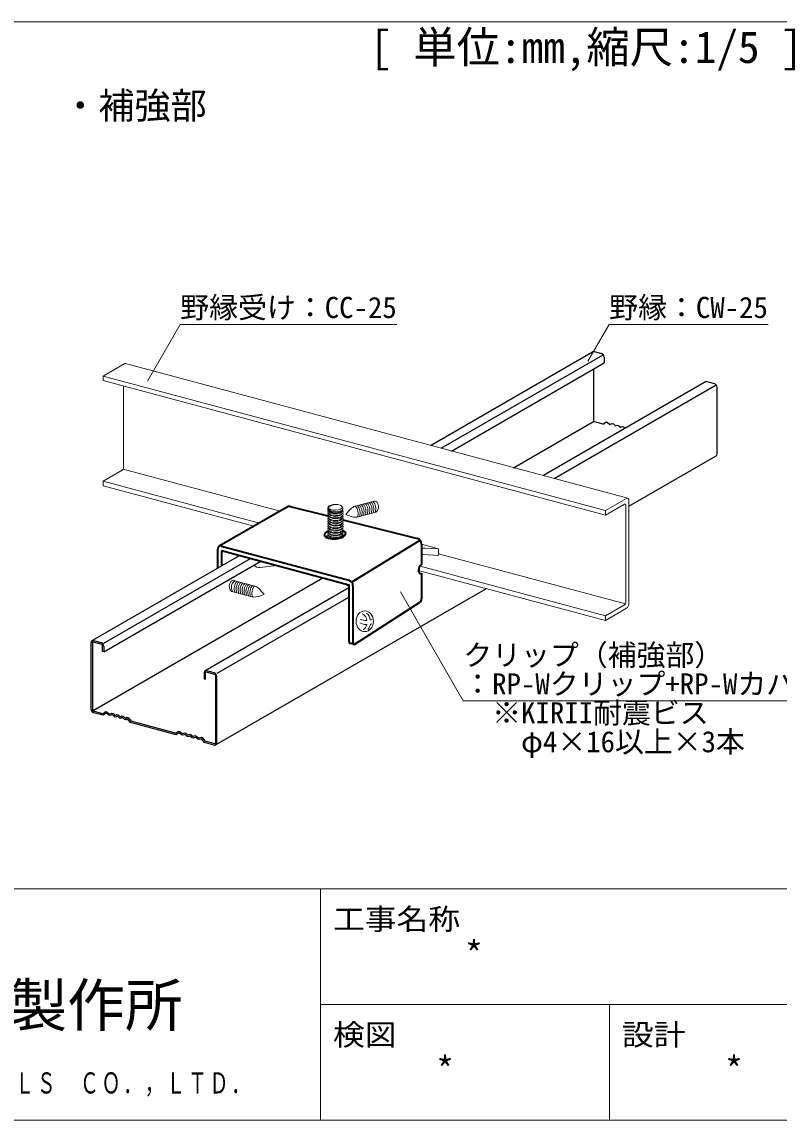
# Model space of a CAD drawing. Units: millimetres on the paper, enlarged 30 times, with parts at other scales. Extents: x -5790 to 5910, y -4184 to 4114.
# Drawn here: x 415 to 1987, y -4136 to -1856 of the extents above; entities that cross this region are included whole.
import ezdxf
from ezdxf.enums import TextEntityAlignment as Align

# ---------------------------------------------------------------- set-up
doc = ezdxf.new("R2010")
doc.units = ezdxf.units.MM
doc.header["$LTSCALE"] = 30
for name, color, linetype, lineweight in [('1-2_野縁受け', 3, 'Continuous', 18), ('1-3_野縁', 2, 'Continuous', 25), ('1-6_文字', 7, 'Continuous', 18), ('1-7_金具', 6, 'Continuous', 35), ('1-A_クリップ', 7, 'Continuous', 18), ('1-B_ビス', 3, 'Continuous', 18), ('F-2', 3, 'Continuous', 18), ('F-6_文字', 7, 'Continuous', 18)]:
    doc.layers.add(name, color=color, linetype=linetype, lineweight=lineweight)
doc.styles.add('ＭＳ ゴシック', font='')
doc.styles.get('ＭＳ ゴシック').set_extended_font_data('MS Gothic')

msp = doc.modelspace()

# ---------------------------------------------------------------- linework, layer by layer
at = {"layer": '1-2_野縁受け'}
for p, q in [((583.3, -2591.26), (627.07, -2565.99)), ((583.3, -2591.26), (627.07, -2565.99)), ((629.48, -2565.55), (1672.68, -2845.07)), ((1626.5, -2870.79), (583.3, -2591.26)), ((583.3, -2600.86), (583.3, -2591.26)), ((1626.5, -2880.39), (583.3, -2600.86)), ((625.45, -2612.16), (625.45, -2781.73)), ((583.3, -2809.66), (623.02, -2786.73)), ((950.7, -2871.98), (624.76, -2784.64)), ((583.3, -2819.26), (583.3, -2809.66)), ((907.96, -2896.65), (583.3, -2809.66)), ((896.6, -2903.21), (583.3, -2819.26)), ((1670.27, -2845.51), (1626.5, -2870.79)), ((1675.14, -3063.51), (1675.14, -2849.91)), ((1626.5, -2880.39), (1666.22, -2857.45)), ((1626.5, -2870.79), (1626.5, -2880.39)), ((1668.65, -2859.65), (1668.65, -3061.25)), ((1667.96, -3064.17), (1280.01, -2960.22)), ((1626.5, -3089.19), (1241.46, -2986.02)), ((1626.5, -3098.79), (1238.43, -2994.8)), ((1626.5, -3089.19), (1666.22, -3066.25)), ((1626.5, -3098.79), (1670.27, -3073.51)), ((1626.5, -3098.79), (1626.5, -3089.19))]:
    msp.add_line(p, q, dxfattribs=at)
for centre, major_axis, start_param, end_param in [((627.07, -2573.19), (-2.55, -7.6), 3.1755245, 3.6943472), ((627.07, -2573.19), (-2.55, -7.6), 3.1755245, 3.6943472), ((623.02, -2783.13), (-1.28, -3.8), 0.5527545, 2.1235508), ((1670.27, -2852.71), (-2.55, -7.6), 2.1235508, 3.6943472), ((1666.22, -2861.05), (1.28, 3.8), 5.2651435, 6.8359398), ((1666.22, -3062.65), (-1.28, -3.8), 0.5527545, 2.1235508), ((1670.27, -3066.31), (2.55, 7.6), 3.6943472, 5.2651435)]:
    msp.add_ellipse(centre, major_axis=major_axis, ratio=0.544498, start_param=start_param, end_param=end_param, dxfattribs=at)
at = {"layer": '1-3_野縁'}
for p, q in [((1262.86, -2735.26), (1599.79, -2540.73)), ((1285.44, -2741.31), (1621.98, -2547.01)), ((1602.88, -2540.39), (1618.53, -2544.59)), ((1623.75, -2551.98), (1623.75, -2563.98)), ((1306.73, -2747.01), (1623.75, -2563.98)), ((1601.84, -2576.63), (1601.84, -2685.79)), ((1834.51, -2603.62), (1497.58, -2798.15)), ((1520.16, -2804.2), (1856.7, -2609.9)), ((1853.25, -2607.48), (1837.6, -2603.29)), ((1858.47, -2752.88), (1858.47, -2614.88)), ((1435.87, -2781.62), (1601.84, -2685.79)), ((1621.66, -2691.1), (1601.84, -2685.79)), ((1621.66, -2691.1), (1627.66, -2686.71)), ((1635.48, -2691.81), (1640.7, -2690.21)), ((1640.7, -2690.21), (1643.31, -2690.9)), ((1643.31, -2690.9), (1647.22, -2694.95)), ((1647.22, -2694.95), (1651.13, -2693)), ((1651.13, -2693), (1653.74, -2693.7)), ((1653.74, -2693.7), (1657.65, -2697.75)), ((1657.65, -2697.75), (1661.56, -2695.8)), ((1661.56, -2695.8), (1664.17, -2696.49)), ((1664.17, -2696.49), (1667.57, -2700.01)), ((1675.14, -2861.76), (1856.34, -2757.14)), ((560.56, -3140.73), (866.88, -2963.88)), ((584.52, -3145.98), (889.45, -2969.93)), ((584.52, -3163.98), (910.75, -2975.63)), ((562.61, -3285.79), (1039.89, -3010.24)), ((1093.9, -3031.22), (795.28, -3203.62)), ((818.14, -3356.55), (1379.31, -3032.55)), ((819.98, -3208.45), (1093.9, -3050.3)), ((558.44, -3283), (558.44, -3145)), ((561.04, -3144.19), (561.04, -3285.19)), ((562.49, -3143.08), (580.46, -3147.9)), ((563.65, -3140.39), (579.3, -3144.59)), ((581.91, -3163.28), (581.91, -3149.78)), ((584.52, -3163.98), (581.91, -3163.28)), ((793.16, -3207.89), (793.16, -3219.89)), ((795.76, -3220.59), (795.76, -3207.09)), ((815.18, -3210.79), (797.21, -3205.98)), ((814.02, -3207.48), (798.37, -3203.29)), ((816.63, -3212.68), (816.63, -3353.68)), ((793.16, -3219.89), (795.76, -3220.59)), ((819.24, -3352.88), (819.24, -3214.88)), ((582.43, -3292.42), (562.49, -3287.08)), ((583.73, -3295.77), (563.65, -3290.39)), ((640.07, -3310.87), (634.07, -3303.26)), ((733.69, -3332.96), (641.37, -3308.22)), ((733.69, -3332.96), (739.69, -3328.56)), ((739.69, -3328.56), (742.3, -3329.26)), ((742.3, -3329.26), (747.52, -3333.66)), ((747.52, -3333.66), (752.73, -3332.06)), ((752.73, -3332.06), (755.34, -3332.76)), ((755.34, -3332.76), (759.25, -3336.8)), ((759.25, -3336.8), (763.16, -3334.85)), ((763.16, -3334.85), (765.77, -3335.55)), ((765.77, -3335.55), (769.68, -3339.6)), ((769.68, -3339.6), (773.6, -3337.65)), ((773.6, -3337.65), (776.2, -3338.35)), ((776.2, -3338.35), (781.42, -3342.74)), ((781.42, -3342.74), (786.64, -3341.14)), ((786.64, -3341.14), (789.24, -3341.84)), ((793.94, -3352.1), (787.94, -3344.49)), ((789.24, -3341.84), (795.24, -3349.45)), ((815.18, -3354.79), (795.24, -3349.45)), ((814.02, -3357.48), (793.94, -3352.1))]:
    msp.add_line(p, q, dxfattribs=at)
for points in [[(1627.66, -2686.71), (1630.27, -2687.41), (1635.48, -2691.81)], [(584.52, -3151.98), (584.52, -3163.98), (581.91, -3163.28)], [(582.43, -3292.42), (588.43, -3288.03), (591.04, -3288.73), (596.25, -3293.13), (601.47, -3291.53), (604.08, -3292.22), (607.99, -3296.27), (611.9, -3294.32), (614.51, -3295.02), (618.42, -3299.07), (622.33, -3297.12), (624.94, -3297.81), (628.85, -3301.86), (632.76, -3299.91), (635.37, -3300.61), (641.37, -3308.22)], [(634.07, -3303.26), (630.16, -3305.21), (627.55, -3304.51), (623.64, -3300.47), (619.72, -3302.42), (617.12, -3301.72), (613.2, -3297.67), (609.29, -3299.62), (606.68, -3298.92), (602.77, -3294.87), (597.56, -3296.48), (594.95, -3295.78), (589.73, -3291.38), (583.73, -3295.77)], [(754.04, -3335.41), (748.82, -3337.01), (746.21, -3336.31), (741, -3331.91), (735, -3336.3), (640.07, -3310.87)], [(787.94, -3344.49), (782.72, -3346.09), (780.12, -3345.39), (774.9, -3341), (770.99, -3342.95), (768.38, -3342.25), (764.47, -3338.2), (760.56, -3340.15), (757.95, -3339.45), (754.04, -3335.41)]]:
    msp.add_lwpolyline(points, dxfattribs=at)
for centre, major_axis, ratio, start_param, end_param in [((1602.88, -2546.39), (-2.91, 5.76), 0.751651, 5.6914085, 6.3251409), ((1618.53, -2550.59), (-2.91, 5.76), 0.751651, 4.1206122, 5.6914085), ((1837.6, -2609.29), (-2.91, 5.76), 0.751651, 5.6914085, 6.3251409), ((1853.25, -2613.48), (-2.91, 5.76), 0.751651, 4.1206122, 5.6914085), ((1853.25, -2751.48), (-2.91, 5.76), 0.751651, 3.1835482, 4.1206122), ((563.65, -3146.39), (-2.91, 5.76), 0.751651, 5.6914085, 7.2622048), ((562.49, -3144.58), (-1.02, 1.34), 0.767327, 5.4977871, 7.0685835), ((579.3, -3150.59), (-2.91, 5.76), 0.751651, 4.1206122, 5.6914085), ((580.46, -3149.4), (-1.02, 1.34), 0.767327, 3.9269908, 5.4977871), ((798.37, -3209.29), (-2.91, 5.76), 0.751651, 5.6914085, 7.2622048), ((797.21, -3207.48), (-1.02, 1.34), 0.767327, 5.4977871, 7.0685835), ((814.02, -3213.48), (-2.91, 5.76), 0.751651, 4.1206122, 5.6914085), ((815.18, -3212.29), (-1.02, 1.34), 0.767327, 3.9269908, 5.4977871), ((563.65, -3284.39), (-2.91, 5.76), 0.751651, 0.9790195, 2.5498158), ((562.49, -3285.58), (-1.02, 1.34), 0.767327, 0.7853982, 2.3561945), ((814.02, -3351.48), (-2.91, 5.76), 0.751651, 2.5498158, 4.1206122), ((815.18, -3353.29), (-1.02, 1.34), 0.767327, 2.3561945, 3.9269908)]:
    msp.add_ellipse(centre, major_axis=major_axis, ratio=ratio, start_param=start_param, end_param=end_param, dxfattribs=at)
at = {"layer": '1-6_文字'}
for p, q in [((743.45, -2484.13), (675.4, -2601.99)), ((743.45, -2484.13), (1193.45, -2484.13)), ((1634.24, -2484.13), (1590.11, -2560.57)), ((1634.24, -2484.13), (1964.24, -2484.13)), ((1331.15, -3265.73), (1200.6, -3039.6)), ((1331.15, -3265.73), (2081.15, -3265.73))]:
    msp.add_line(p, q, dxfattribs=at)
at = {"layer": '1-7_金具'}
for p, q in [((967.7, -2862.17), (824.37, -2944.91)), ((971.71, -2862.12), (1050.1, -2881.79)), ((1081.41, -2889.64), (1236.16, -2928.47)), ((1099.4, -3018.99), (1241.66, -2932.35)), ((1244.5, -2940.31), (1244.5, -2982.91)), ((821.1, -2951.61), (821.1, -2990.31)), ((829.45, -2944.25), (1093.9, -3015.11)), ((829.45, -2953.85), (1093.9, -3024.71)), ((829.45, -2953.85), (829.45, -2985.49)), ((1245.98, -2962.49), (1244.5, -2963.35)), ((1244.5, -3000.91), (1244.5, -3054.14)), ((1093.9, -3024.71), (1093.9, -3142.31)), ((1102.24, -3026.94), (1102.24, -3144.54)), ((1106.3, -3148.2), (1240.45, -3061.75)), ((1104.56, -3148.53), (1095.85, -3146.2))]:
    msp.add_line(p, q, dxfattribs=at)
for centre, radius, start, end in [((969.97, -2868.56), 6.67, 74.91328, 128.62379), ((1050.57, -2922.62), 8.06, 114.02722, 155.24535), ((1067.6, -2958.43), 47.71, 111.85775, 115.19318), ((1072.84, -2935.49), 24.18, 75.71795, 75.71796), ((1072.84, -2935.49), 24.18, 62.09094, 69.72751), ((1078.12, -2916.76), 9.25, 300.13017, 353.92401), ((1081.54, -2919.58), 6.06, 17.67757, 64.37527), ((1050.43, -2922.02), 7.7, 158.83281, 181.8681), ((1045.92, -2921.98), 3.2, 185.34386, 229.34663), ((1056.55, -2907.46), 21.18, 233.12914, 255.50343), ((1050.57, -2932.22), 8.06, 114.02722, 126.2203), ((1067.6, -2968.03), 47.71, 111.90301, 115.19318), ((1055.32, -2912.67), 15.83, 254.92072, 255.07927), ((1062.45, -2881.59), 47.71, 256.41742, 295.19318), ((1072.84, -2945.09), 24.18, 75.71795, 75.71796), ((1072.84, -2945.09), 24.18, 62.09094, 70.54269), ((1081.54, -2929.18), 6.06, 64.01046, 64.37527), ((1231.93, -2940.32), 12.57, 0.01961, 70.35505), ((830.38, -2951.76), 9.28, 137.44071, 179.11744), ((827.71, -2950.69), 6.67, 74.91328, 128.62379), ((1254.01, -2995.26), 15.59, 127.58517, 180.57799), ((1249.33, -2995.56), 10.91, 179.29407, 196.64667), ((1243.75, -2997.04), 5.14, 198.62534, 226.37254), ((1242.46, -2997.83), 3.7, 232.38202, 303.54373), ((1089.67, -3026.95), 12.57, 0.01961, 70.35505), ((1234.65, -3053.77), 9.87, 306.05079, 2.11239), ((1107.08, -3141.81), 13.19, 182.16508, 192.73235), ((1096.39, -3143.97), 2.31, 198.95545, 235.41967), ((1096.61, -3143.38), 2.92, 238.49115, 255), ((1115.43, -3144.05), 13.19, 182.16508, 192.73235), ((1104.74, -3146.21), 2.31, 198.95545, 235.41967), ((1104.95, -3145.62), 2.92, 238.49115, 297.43461)]:
    msp.add_arc(centre, radius, start, end, dxfattribs=at)
at = {"layer": '1-A_クリップ'}
for p, q in [((1244.5, -2940.53), (1280.01, -2950.05)), ((1247.65, -2962.1), (1280.01, -2963.85)), ((1252.1, -2948.54), (1280.01, -2950.05)), ((1280.01, -2950.05), (1280.01, -2963.85)), ((909.69, -2989.04), (944.08, -2984.56)), ((1093.9, -3028.44), (1084.53, -3022.2))]:
    msp.add_line(p, q, dxfattribs=at)
for centre, radius, start, end in [((1251.12, -2966.51), 18, 86.9018, 111.5727), ((1247.48, -2965.09), 3, 86.9018, 120), ((907.75, -2974.16), 15, 220.64773, 277.40662)]:
    msp.add_arc(centre, radius, start, end, dxfattribs=at)
at = {"layer": '1-B_ビス'}
for p, q in [((1103.89, -2862.25), (1143.87, -2851.54)), ((1109.89, -2884.67), (1149.88, -2873.95)), ((901.21, -3028.14), (856.73, -3016.22)), ((895.21, -3050.56), (850.73, -3038.64))]:
    msp.add_line(p, q, dxfattribs=at)
for centre, radius, start, end in [((1160.42, -2934.68), 91.88, 127.9695, 142.39787), ((1091, -2876.1), 21.93, 338.13721, 42.25596), ((1095.07, -2875.01), 21.93, 338.13721, 42.25596), ((1099.14, -2873.92), 21.93, 338.13721, 42.25596), ((1103.21, -2872.83), 21.93, 338.13721, 42.25596), ((1107.28, -2871.74), 21.93, 338.13721, 42.25596), ((1111.35, -2870.65), 21.93, 338.13721, 42.25596), ((1115.42, -2869.56), 21.93, 338.13721, 42.25596), ((1119.49, -2868.47), 21.93, 338.13721, 42.25596), ((1123.56, -2867.38), 21.93, 338.13721, 42.25596), ((1127.63, -2866.29), 21.93, 338.13721, 42.25596), ((1111.84, -2833.43), 51.27, 241.8118, 267.82082), ((865.56, -3029.65), 15.78, 122.39043, 217.49942), ((877.47, -3032.18), 21.93, 137.74404, 201.86279), ((881.54, -3033.27), 21.93, 137.74404, 201.86279), ((885.61, -3034.36), 21.93, 137.74404, 201.86279), ((889.68, -3035.45), 21.93, 137.74404, 201.86279), ((893.75, -3036.54), 21.93, 137.74404, 201.86279), ((897.82, -3037.63), 21.93, 137.74404, 201.86279), ((901.89, -3038.72), 21.93, 137.74404, 201.86279), ((905.96, -3039.81), 21.93, 137.74404, 201.86279), ((910.03, -3040.9), 21.93, 137.74404, 201.86279), ((914.1, -3042), 21.93, 137.74404, 201.86279), ((844.69, -3100.58), 91.88, 37.60213, 52.0305), ((893.26, -2999.32), 51.27, 272.17918, 298.1882), ((1130.25, -3064.42), 34.62, 248.08912, 271.57672), ((1111.28, -3102.1), 20.17, 8.77201, 58.44322), ((1114.89, -3101.9), 24, 9.29512, 49.39892), ((1130.25, -3064.42), 34.62, 283.90667, 288.97328), ((1131.52, -3072.22), 35.24, 244.32235, 268.69781), ((1111.28, -3102.1), 20.17, 306.88278, 344.62773), ((1114.89, -3101.9), 24, 320.08466, 348.26915), ((1131.52, -3072.22), 35.24, 281.23463, 285.67636)]:
    msp.add_arc(centre, radius, start, end, dxfattribs=at)
for centre, major_axis, ratio, start_param, end_param in [((1146.87, -2862.74), (0, 12), 0.7, 3.5071706, 6.6487633), ((1065.65, -2865.67), (15.85, -0.36), 0.474, 1.5365587, 6.7586014), ((1065.65, -2873.38), (15.85, -0.36), 0.474, 2.8085353, 6.6379839), ((1065.65, -2868.31), (15.85, -0.36), 0.474, 2.9759185, 6.4705969), ((1065.65, -2868.21), (14.26, -0.49), 0.4807, 3.3063073, 6.1993109), ((1065.65, -2870.85), (14.26, -0.49), 0.4807, 3.3063073, 6.1993109), ((1065.65, -2878.45), (15.85, -0.36), 0.474, 2.8085353, 6.6379839), ((1065.65, -2883.52), (15.85, -0.36), 0.474, 2.8085353, 6.6379839), ((1065.65, -2888.59), (15.85, -0.36), 0.474, 2.8085353, 6.6379839), ((1065.65, -2893.65), (15.85, -0.36), 0.474, 2.8085353, 6.6379839), ((1065.65, -2875.91), (14.26, -0.49), 0.4807, 3.3063073, 6.1993109), ((1065.65, -2880.98), (14.26, -0.49), 0.4807, 3.3063073, 6.1993109), ((1065.65, -2886.05), (14.26, -0.49), 0.4807, 3.3063073, 6.1993109), ((1065.65, -2891.12), (14.26, -0.49), 0.4807, 3.3063073, 6.1993109), ((1065.65, -2908.86), (15.85, -0.36), 0.474, 2.8085353, 5.6733641), ((1065.65, -2919), (15.85, -0.36), 0.474, 2.8085353, 5.6733641), ((1065.65, -2898.72), (15.85, -0.36), 0.474, 2.8085353, 6.6379839), ((1065.65, -2903.79), (15.85, -0.36), 0.474, 2.8085353, 6.6379839), ((1065.65, -2913.93), (15.85, -0.36), 0.474, 2.8085353, 6.6379839), ((1065.65, -2913.93), (15.85, -0.36), 0.474, 2.8085353, 3.521126), ((1065.65, -2896.19), (14.26, -0.49), 0.4807, 3.3063073, 6.1993109), ((1065.65, -2901.26), (14.26, -0.49), 0.4807, 3.3063073, 6.1993109), ((1065.65, -2906.33), (14.26, -0.49), 0.4807, 3.3063073, 6.1993109), ((1065.65, -2911.4), (14.26, -0.49), 0.4807, 3.3063073, 4.129752), ((1065.65, -2911.4), (14.26, -0.49), 0.4807, 3.3063073, 6.1993109), ((1065.65, -2916.46), (14.26, -0.49), 0.4807, 3.3063073, 6.1993109), ((1065.65, -2908.86), (15.85, -0.36), 0.474, 5.6733641, 6.6379839), ((1065.65, -2919), (15.85, -0.36), 0.474, 5.6733641, 6.6379839), ((1065.65, -2911.4), (14.26, -0.49), 0.4807, 6.1174967, 6.1993109), ((1065.65, -2913.93), (15.85, -0.36), 0.474, 0.2520972, 0.3547986), ((1065.65, -2924.07), (15.85, -0.36), 0.474, 2.8085353, 3.7953041), ((1065.65, -2924.07), (15.85, -0.36), 0.474, 2.8085353, 3.521126), ((1065.65, -2929.14), (15.85, -0.36), 0.474, 2.8085353, 2.98544), ((1065.65, -2921.53), (14.26, -0.49), 0.4807, 3.3063073, 6.1993109), ((1065.65, -2926.6), (14.26, -0.49), 0.4807, 3.3063073, 3.4367769), ((1065.65, -2924.07), (15.85, -0.36), 0.474, 6.1533625, 6.6379839), ((853.73, -3027.43), (0, 12), 0.7, 5.9176073, 9.0592)]:
    msp.add_ellipse(centre, major_axis=major_axis, ratio=ratio, start_param=start_param, end_param=end_param, dxfattribs=at)
for centre, major_axis, ratio in [((1065.65, -2864.09), (14.26, 1.04), 0.4101), ((1126.56, -3100.5), (0, 21.6), 0.833333)]:
    msp.add_ellipse(centre, major_axis=major_axis, ratio=ratio, dxfattribs=at)
at = {"layer": 'F-2'}
for p, q in [((-5790.28, -1856.14), (2082.69, -1856.14)), ((-5790.28, -3656.14), (5909.72, -3656.14)), ((1034.72, -3656.14), (1034.72, -4136.14)), ((-5790.28, -4136.14), (5909.72, -4136.14))]:
    msp.add_line(p, q, dxfattribs=at)
at = {"layer": 'F-2', "color": 7}
for p, q in [((1034.72, -3896.14), (5909.72, -3896.14)), ((1634.72, -3896.14), (1634.72, -4136.14))]:
    msp.add_line(p, q, dxfattribs=at)

# ---------------------------------------------------------------- texts
at = {"layer": '1-6_文字', "color": 4, "style": 'ＭＳ ゴシック'}
for s, p in [('野縁受け：CC-25', (743.45, -2484.13)), ('野縁：CW-25', (1634.24, -2484.13)), ('クリップ（補強部）', (1331.15, -3205.73)), ('：RP-Wクリップ+RP-Wカバー', (1331.15, -3265.73)), ('\u3000※KIRII耐震ビス', (1331.15, -3325.73)), ('\u3000\u3000φ4×16以上×3本', (1331.15, -3385.73))]:
    msp.add_text(s, height=43.99, dxfattribs=at).set_placement(p, align=Align.BOTTOM_LEFT)
at = {"layer": 'F-6_文字', "style": 'ＭＳ ゴシック'}
for s, height, p in [('[ 単位:mm,縮尺:1/5 ] ', 65.98, (1137.69, -1961.14)), ('桐井製作所', 87.98, (148.6, -3967.94))]:
    msp.add_text(s, height=height, dxfattribs=at).set_placement(p, align=Align.BOTTOM_LEFT)
at = {"layer": 'F-6_文字', "color": 4, "style": 'ＭＳ ゴシック'}
for s, p in [('・補強部', (498.44, -2073.64)), ('*', (1334.72, -3836.14)), ('*', (1274.72, -4076.14)), ('*', (1874.72, -4076.14))]:
    msp.add_text(s, height=54.99, dxfattribs=at).set_placement(p, align=Align.BOTTOM_LEFT)
at = {"layer": 'F-6_文字', "color": 4, "style": 'ＭＳ ゴシック', "width": 1.1}
for s, p in [('工事名称', (1060.61, -3754.16)), ('検図', (1060.61, -3994.16)), ('設計', (1660.61, -3994.16))]:
    msp.add_text(s, height=43.99, dxfattribs=at).set_placement(p, align=Align.BOTTOM_LEFT)
at = {"layer": 'F-6_文字', "color": 4, "insert": (-765.28, -4087.48), "char_height": 43.99, "attachment_point": 7, "style": 'ＭＳ ゴシック'}
msp.add_mtext('\\T1.15;\\W0.65;ＫＩＲＩＩ\u3000ＣＯＮＳＴＲＵＣＴＩＯＮ\u3000ＭＡＴＥＲＩＡＬＳ\u3000ＣＯ．，ＬＴＤ．', dxfattribs=at)

doc.saveas('drawing.dxf')
